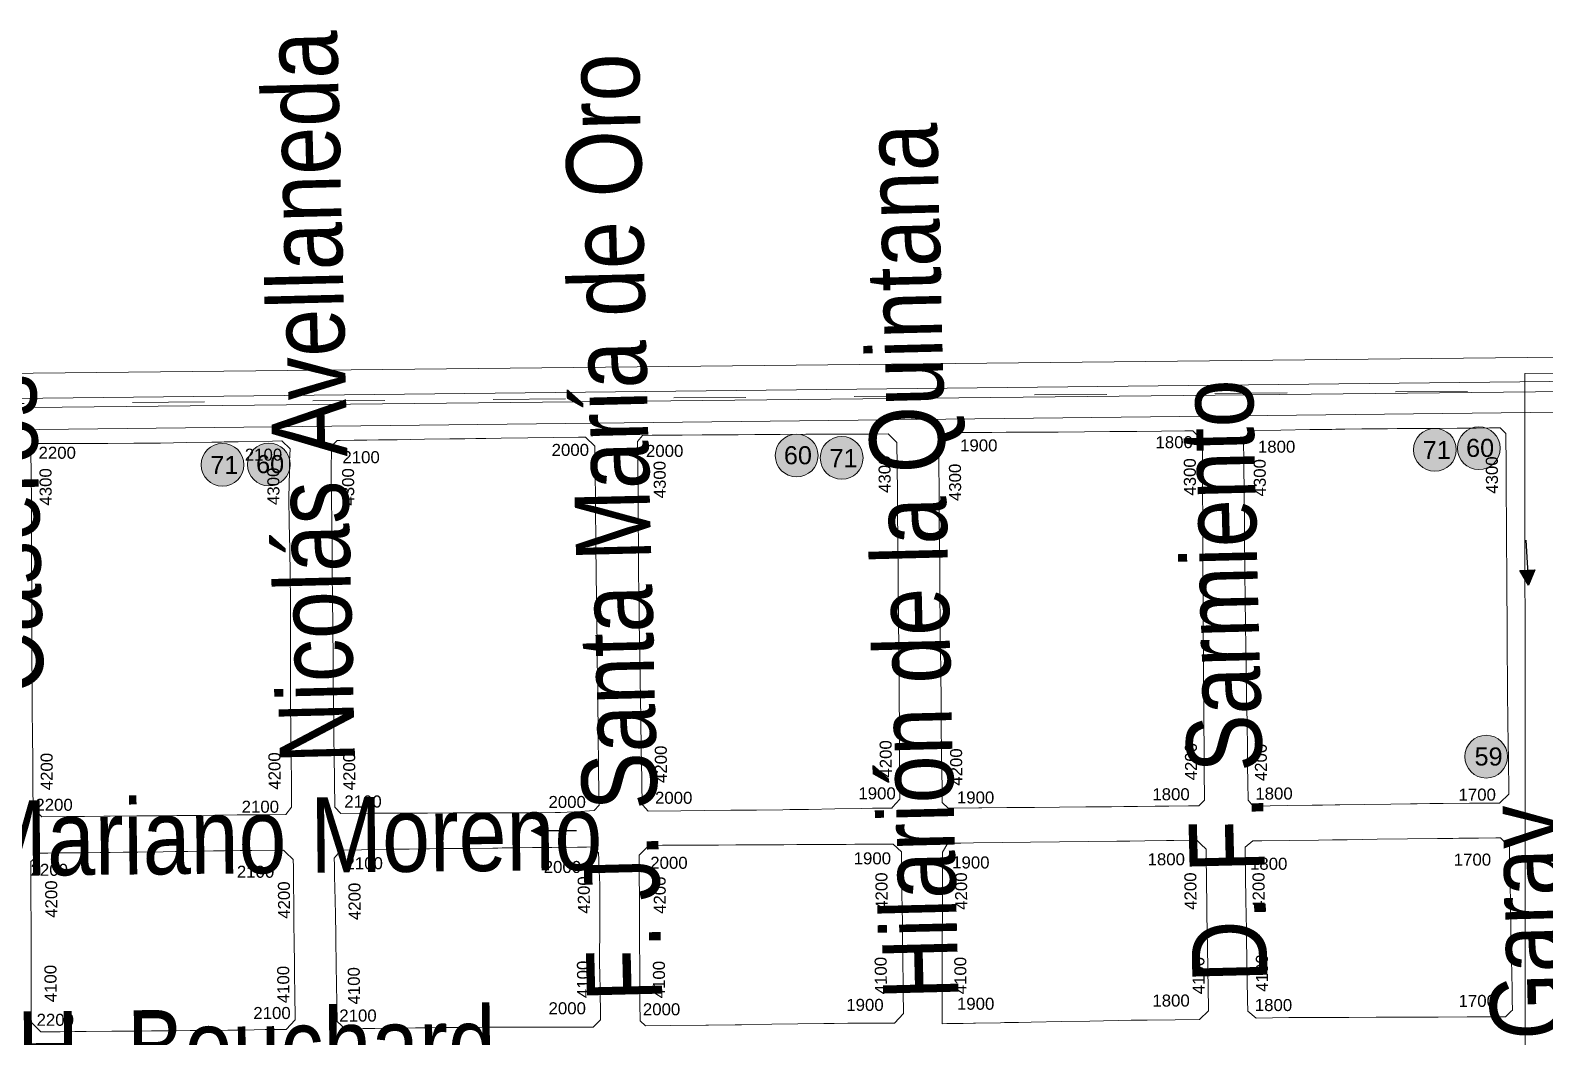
# Model space of a CAD drawing. Header units: millimetres. Extents: x 11558 to 23675, y 49449 to 61482.
# Drawn here: x 19154 to 19657, y 58071 to 58405 of the extents above; entities that cross this region are included whole.
import ezdxf

# ---------------------------------------------------------------- set-up
doc = ezdxf.new("R2010")
doc.units = ezdxf.units.MM
doc.linetypes.add('ACAD_ISO03W100', pattern=[30, 12, -18])
for name, color, linetype in [('0. plano base - nombres calles', 22, 'Continuous'), ('0. Plano Base - PLANO', 254, 'Continuous'), ('0. Plano base - sentido calles', 253, 'Continuous'), ('0.BARRIOS - DIVISIÓN', 12, 'ACAD_ISO03W100'), ('7. puesta en valor CC la lucila', 212, 'Continuous'), ('numeración', 7, 'Continuous')]:
    doc.layers.add(name, color=color, linetype=linetype)
for name, color, linetype, true_color in [('Linea 59 Por Barrio Golf IDA', 7, 'Continuous', 0x007038), ('Linea 59 Por la Lucila IDA', 7, 'Continuous', 0x007038), ('Linea 60 Barracas VUELTA', 7, 'Continuous', 0xbcab76), ('Linea 60 Constitución-barramcas x Fleming IDA', 7, 'Continuous', 0x660000), ('Linea 60 Constitución-barrancas x Fleming VUELTA', 7, 'Continuous', 0xbcab76), ('Linea 71 IDA', 7, 'Continuous', 0xff2424), ('Linea 71 REGRESO', 7, 'Continuous', 0x2e62ff)]:
    doc.layers.add(name, color=color, linetype=linetype, true_color=true_color)
doc.layers.get('7. puesta en valor CC la lucila').off()
doc.styles.get("Standard").update_dxf_attribs({"font": 'arial.ttf'})

# ---------------------------------------------------------------- blocks, each defined once
blk = doc.blocks.new('MANZANAS')
at = {"layer": '0. Plano Base - PLANO', "color": 0, "linetype": 'Continuous', "lineweight": 5}
for points in [[(5637717.65, 6181772.12), (5637707.66, 6181766.75), (5637705.27, 6181767.72), (5637704.73, 6181768.72), (5637704.51, 6181769.12), (5637704.12, 6181769.85), (5637703.61, 6181770.79), (5637698.7, 6181779.91), (5637697.24, 6181782.62), (5637693.04, 6181790.42), (5637688.96, 6181797.98), (5637684.85, 6181805.61), (5637680.61, 6181813.49), (5637678.08, 6181818.17), (5637676.5, 6181821.12), (5637674.69, 6181824.47), (5637672.41, 6181828.75), (5637670.61, 6181832.13), (5637668.26, 6181836.56), (5637664.28, 6181844.04), (5637660.33, 6181851.46), (5637657.97, 6181855.88), (5637656.19, 6181859.24), (5637653.42, 6181864.44), (5637652.87, 6181865.47), (5637652.16, 6181866.8), (5637652.14, 6181866.85), (5637648.79, 6181873.15), (5637649.75, 6181877.36), (5637650.33, 6181877.67), (5637658.15, 6181881.87), (5637666.67, 6181886.45), (5637670.16, 6181888.33), (5637673.11, 6181889.91), (5637674.28, 6181890.55), (5637676.97, 6181892), (5637681.9, 6181894.64), (5637683.19, 6181895.33), (5637689.44, 6181898.63), (5637692.34, 6181900.17), (5637693.12, 6181900.58), (5637697.34, 6181902.81), (5637704.81, 6181906.75), (5637709.92, 6181909.45), (5637712.72, 6181910.93), (5637715.51, 6181912.41), (5637719.48, 6181914.51), (5637721.08, 6181915.35), (5637721.89, 6181915.78), (5637721.98, 6181915.83), (5637722.15, 6181915.92), (5637722.63, 6181916.17), (5637725.16, 6181915.34), (5637730.26, 6181905.67), (5637730.53, 6181905.16), (5637731.12, 6181904.04), (5637733.04, 6181900.39), (5637734.69, 6181897.26), (5637736, 6181894.77), (5637737.12, 6181892.65), (5637738.56, 6181889.92), (5637741.21, 6181884.91), (5637743.61, 6181880.36), (5637745.23, 6181877.29), (5637747.82, 6181872.36), (5637749.33, 6181869.5), (5637750.32, 6181867.62), (5637753.46, 6181861.67), (5637754.54, 6181859.62), (5637757.36, 6181854.27), (5637759.1, 6181850.97), (5637760.93, 6181847.51), (5637761.31, 6181846.79), (5637762.12, 6181845.25), (5637765.5, 6181838.94), (5637773.65, 6181823.73), (5637775.46, 6181820.35), (5637781.28, 6181809.48), (5637779.89, 6181805.52), (5637779.84, 6181805.37), (5637778.79, 6181804.81), (5637771.06, 6181800.71), (5637763.31, 6181796.59), (5637760.94, 6181795.34), (5637759.37, 6181794.5), (5637755.68, 6181792.54), (5637753.7, 6181791.49), (5637748, 6181788.43), (5637740.32, 6181784.3), (5637733, 6181780.37), (5637731.66, 6181779.65), (5637727.95, 6181777.66), (5637724.89, 6181776.02)], [(5637618.62, 6181719.7), (5637617.94, 6181719.34), (5637615.36, 6181720.12), (5637613.27, 6181724.04), (5637607.47, 6181734.88), (5637603.41, 6181742.45), (5637601.29, 6181746.44), (5637599.39, 6181749.98), (5637595.02, 6181758.15), (5637591.15, 6181765.38), (5637589.01, 6181769.38), (5637586.96, 6181773.26), (5637582.98, 6181780.77), (5637579.53, 6181787.29), (5637578.71, 6181788.84), (5637574.78, 6181796.27), (5637570.73, 6181803.92), (5637566.59, 6181811.74), (5637562.64, 6181819.19), (5637558.24, 6181827.51), (5637560.27, 6181830.08), (5637560.93, 6181830.43), (5637561.69, 6181830.83), (5637563.44, 6181831.75), (5637570.75, 6181835.59), (5637573.22, 6181836.89), (5637577.51, 6181839.15), (5637580.43, 6181840.68), (5637585.24, 6181843.21), (5637592.78, 6181847.18), (5637600.49, 6181851.23), (5637607.99, 6181855.22), (5637608.65, 6181855.57), (5637615.45, 6181859.19), (5637615.86, 6181859.41), (5637623.17, 6181863.3), (5637630, 6181866.94), (5637631.32, 6181867.64), (5637632.38, 6181868.2), (5637636.51, 6181866.98), (5637639.21, 6181861.84), (5637641.67, 6181857.16), (5637642.25, 6181856.06), (5637642.62, 6181855.37), (5637644.02, 6181852.71), (5637645.25, 6181850.37), (5637648.14, 6181844.87), (5637649.44, 6181842.39), (5637652.09, 6181837.35), (5637656.25, 6181829.45), (5637660.15, 6181822.03), (5637662.32, 6181817.9), (5637664.18, 6181814.37), (5637664.22, 6181814.29), (5637666.62, 6181809.74), (5637668.35, 6181806.47), (5637672.36, 6181798.89), (5637674.36, 6181795.1), (5637676.39, 6181791.27), (5637680.4, 6181783.69), (5637684.46, 6181776), (5637686.47, 6181772.19), (5637686.79, 6181771.6), (5637688.62, 6181768.13), (5637688.94, 6181767.52), (5637691.11, 6181763.42), (5637691.28, 6181763.1), (5637692.38, 6181761.02), (5637691.59, 6181758.45), (5637691.19, 6181758.24), (5637688.59, 6181756.86), (5637682.77, 6181753.76), (5637681.4, 6181753.04), (5637680.88, 6181752.76), (5637678.79, 6181751.65), (5637673.59, 6181748.89), (5637669.54, 6181746.74), (5637665.99, 6181744.85), (5637658.42, 6181740.83), (5637650.66, 6181736.71), (5637643.32, 6181732.81), (5637641.49, 6181731.84), (5637638.71, 6181730.37), (5637635.2, 6181728.5), (5637627.82, 6181724.59), (5637627.75, 6181724.55), (5637627.01, 6181724.16)], [(5637539.48, 6181677.57), (5637529.92, 6181672.47), (5637527.38, 6181673.41), (5637527.07, 6181673.52), (5637523.67, 6181679.83), (5637520.03, 6181686.59), (5637518.95, 6181688.59), (5637517.04, 6181692.15), (5637515.09, 6181695.76), (5637512.98, 6181699.67), (5637510.97, 6181703.41), (5637506.93, 6181710.91), (5637502.84, 6181718.5), (5637498.57, 6181726.43), (5637495.76, 6181731.65), (5637492.85, 6181737.05), (5637491.28, 6181739.97), (5637491.13, 6181740.26), (5637489.46, 6181743.41), (5637487.75, 6181746.65), (5637486.47, 6181749.07), (5637482.34, 6181756.88), (5637480.99, 6181759.44), (5637479.6, 6181762.07), (5637478.29, 6181764.55), (5637474.28, 6181772.13), (5637470.15, 6181779.85), (5637470.67, 6181782.49), (5637473.48, 6181783.98), (5637474.56, 6181784.55), (5637478.62, 6181786.7), (5637482.3, 6181788.64), (5637488.19, 6181791.75), (5637495.75, 6181795.74), (5637498.81, 6181797.35), (5637503.63, 6181799.9), (5637506.16, 6181801.23), (5637511.11, 6181803.85), (5637518.64, 6181807.83), (5637519.35, 6181808.2), (5637522.05, 6181809.62), (5637525.67, 6181811.51), (5637526.3, 6181811.84), (5637527.27, 6181812.35), (5637536.39, 6181817.12), (5637538.05, 6181817.99), (5637542.97, 6181820.56), (5637546.82, 6181819.34), (5637547.44, 6181818.18), (5637547.62, 6181817.84), (5637549.65, 6181814.03), (5637550.77, 6181811.91), (5637554.48, 6181804.94), (5637556.41, 6181801.3), (5637558.64, 6181797.09), (5637560.98, 6181792.69), (5637562.56, 6181789.72), (5637563.29, 6181788.34), (5637566.62, 6181782.07), (5637570.61, 6181774.58), (5637571.37, 6181773.13), (5637571.63, 6181772.65), (5637572.55, 6181770.91), (5637574.72, 6181766.83), (5637578.73, 6181759.29), (5637582.87, 6181751.51), (5637584.05, 6181749.28), (5637586.82, 6181744.02), (5637590.89, 6181736.29), (5637594.93, 6181728.63), (5637599.81, 6181719.37), (5637600.97, 6181717.18), (5637602.33, 6181714.59), (5637601.38, 6181711.05), (5637601.3, 6181710.74), (5637595.64, 6181707.69), (5637592.57, 6181706.03), (5637584.7, 6181701.78), (5637576.98, 6181697.61), (5637571.45, 6181694.62), (5637569.48, 6181693.57), (5637561.71, 6181689.42), (5637554.2, 6181685.41), (5637546.5, 6181681.31)], [(5637750.58, 6181709.79), (5637741.06, 6181704.68), (5637737.54, 6181705.39), (5637735.74, 6181708.55), (5637729.35, 6181720.39), (5637726.05, 6181726.51), (5637724.59, 6181729.22), (5637722.32, 6181733.43), (5637719.98, 6181737.77), (5637712.25, 6181752.1), (5637711.56, 6181753.38), (5637712.89, 6181756.43), (5637715.58, 6181757.85), (5637723.51, 6181762.09), (5637732.19, 6181766.74), (5637736.27, 6181768.93), (5637740.57, 6181771.23), (5637749.34, 6181775.93), (5637758.21, 6181780.67), (5637767.05, 6181785.41), (5637771.55, 6181787.82), (5637773.31, 6181788.76), (5637776.18, 6181790.3), (5637779.1, 6181791.86), (5637784.14, 6181794.56), (5637785.49, 6181795.28), (5637789.56, 6181794), (5637793.61, 6181786.52), (5637796.08, 6181781.97), (5637797.88, 6181778.66), (5637802.62, 6181769.91), (5637805.46, 6181764.67), (5637805.78, 6181764.08), (5637807.39, 6181761.11), (5637812.07, 6181752.46), (5637813.81, 6181749.26), (5637815.43, 6181746.27), (5637815.2, 6181745.63), (5637814.87, 6181744.68), (5637814.36, 6181743.24), (5637813.95, 6181743.03), (5637811.54, 6181741.76), (5637809.34, 6181740.61), (5637806.21, 6181738.98), (5637803.09, 6181737.34), (5637794.6, 6181732.88), (5637785.76, 6181728.24), (5637777.18, 6181723.74), (5637776.29, 6181723.27), (5637768.25, 6181719.05), (5637759.39, 6181714.41), (5637750.79, 6181709.9)], [(5637449.6, 6181629.97), (5637439.55, 6181624.71), (5637436.82, 6181625.55), (5637428.59, 6181641), (5637426.23, 6181645.42), (5637424.38, 6181648.91), (5637424.01, 6181649.59), (5637423.15, 6181651.21), (5637420.48, 6181656.23), (5637416.39, 6181663.89), (5637413.88, 6181668.62), (5637412.41, 6181671.38), (5637409.84, 6181676.2), (5637408.81, 6181678.14), (5637408.41, 6181678.88), (5637404.27, 6181686.65), (5637400.21, 6181694.28), (5637398.55, 6181697.39), (5637398.01, 6181698.4), (5637396.51, 6181701.22), (5637392.52, 6181708.71), (5637388.34, 6181716.57), (5637384.36, 6181724.03), (5637384.14, 6181724.45), (5637380.96, 6181730.83), (5637380.58, 6181731.61), (5637381.29, 6181734.14), (5637382.17, 6181734.61), (5637386.29, 6181736.81), (5637386.46, 6181736.9), (5637390.01, 6181738.81), (5637393.48, 6181740.67), (5637393.6, 6181740.74), (5637396.97, 6181742.54), (5637398.96, 6181743.61), (5637406.89, 6181747.86), (5637414.33, 6181751.85), (5637418.75, 6181754.22), (5637421.94, 6181755.94), (5637424.9, 6181757.52), (5637429.36, 6181759.91), (5637437.18, 6181764.11), (5637444.79, 6181768.19), (5637452.03, 6181772.08), (5637454.07, 6181773.17), (5637458.21, 6181771.98), (5637460.4, 6181767.89), (5637462.03, 6181764.84), (5637463.26, 6181762.53), (5637465.67, 6181758.03), (5637469.89, 6181750.13), (5637471.24, 6181747.61), (5637473.91, 6181742.61), (5637478.01, 6181734.95), (5637482.13, 6181727.25), (5637486.14, 6181719.76), (5637486.79, 6181718.53), (5637488.61, 6181715.14), (5637490.22, 6181712.12), (5637491.82, 6181709.13), (5637494.21, 6181704.66), (5637496.57, 6181700.25), (5637498.48, 6181696.67), (5637500.46, 6181692.98), (5637500.92, 6181692.12), (5637502.61, 6181688.96), (5637503.53, 6181687.24), (5637504.72, 6181685.02), (5637504.95, 6181684.58), (5637506.83, 6181681.07), (5637506.98, 6181680.78), (5637508.19, 6181678.53), (5637508.81, 6181677.37), (5637509.4, 6181676.26), (5637514.5, 6181666.72), (5637513.92, 6181664.36), (5637511.26, 6181662.78), (5637510.09, 6181662.08), (5637504.26, 6181658.62), (5637502.74, 6181657.82), (5637496.32, 6181654.45), (5637488.6, 6181650.4), (5637480.61, 6181646.2), (5637480.53, 6181646.16), (5637472.67, 6181642.05), (5637465.07, 6181638.07), (5637462.13, 6181636.53), (5637457.17, 6181633.93)], [(5637650.57, 6181655.56), (5637649.25, 6181654.84), (5637648.56, 6181656.18), (5637648.13, 6181657), (5637645.59, 6181661.92), (5637644.45, 6181664.12), (5637641.91, 6181669.02), (5637638.93, 6181674.78), (5637637.52, 6181677.51), (5637634.72, 6181682.91), (5637633.15, 6181685.95), (5637630.08, 6181691.87), (5637628.84, 6181694.27), (5637626.32, 6181699.14), (5637623.04, 6181705.48), (5637623.04, 6181705.54), (5637623.29, 6181709), (5637627.03, 6181711), (5637630.81, 6181713.02), (5637639.27, 6181717.54), (5637647.53, 6181721.95), (5637655.98, 6181726.47), (5637664.48, 6181731.01), (5637672.77, 6181735.44), (5637676.62, 6181737.5), (5637681.04, 6181739.86), (5637687.39, 6181743.25), (5637689.57, 6181744.41), (5637696.33, 6181748.02), (5637697.93, 6181747.54), (5637698.09, 6181747.49), (5637700.34, 6181746.81), (5637706.37, 6181735.61), (5637706.56, 6181735.24), (5637708.05, 6181732.48), (5637710.79, 6181727.4), (5637713.06, 6181723.17), (5637713.84, 6181721.72), (5637715.28, 6181719.04), (5637719.73, 6181710.76), (5637721.89, 6181706.76), (5637725.8, 6181699.49), (5637724.53, 6181695.54), (5637717.39, 6181691.73), (5637709.17, 6181687.34), (5637704.52, 6181684.86), (5637700.68, 6181682.77), (5637696.4, 6181680.45), (5637692.37, 6181678.26), (5637684.08, 6181673.76), (5637675.23, 6181668.95), (5637671.57, 6181666.96), (5637670.37, 6181666.31), (5637667.5, 6181664.75), (5637666.3, 6181664.1), (5637658.96, 6181660.12), (5637658.44, 6181659.84), (5637655.38, 6181658.17), (5637651.93, 6181656.3)], [(5637359.08, 6181581.67), (5637351.85, 6181577.81), (5637348.03, 6181579.01), (5637344.57, 6181585.51), (5637340.5, 6181593.13), (5637336.7, 6181600.26), (5637332.61, 6181607.92), (5637332.58, 6181607.98), (5637328.71, 6181615.37), (5637324.46, 6181623.47), (5637321.26, 6181629.58), (5637320.57, 6181630.91), (5637319.12, 6181633.68), (5637317.01, 6181637.71), (5637316.56, 6181638.56), (5637315.04, 6181641.46), (5637313.96, 6181643.52), (5637312.52, 6181646.28), (5637310.46, 6181650.2), (5637308.41, 6181654.12), (5637306.79, 6181657.21), (5637304.47, 6181661.64), (5637302.43, 6181665.53), (5637301.96, 6181666.41), (5637300.25, 6181669.63), (5637296.35, 6181676.94), (5637292.49, 6181684.18), (5637293.32, 6181687.29), (5637300.48, 6181690.98), (5637303.73, 6181692.69), (5637306.47, 6181694.13), (5637314.12, 6181698.16), (5637321.74, 6181702.17), (5637329.57, 6181706.29), (5637337.22, 6181710.43), (5637344.65, 6181714.45), (5637347.48, 6181715.99), (5637348.23, 6181716.39), (5637351.3, 6181718.05), (5637352.3, 6181718.59), (5637362.4, 6181724.06), (5637365.04, 6181725.49), (5637368.72, 6181724.41), (5637370.51, 6181720.72), (5637371.77, 6181718.14), (5637372.02, 6181717.63), (5637375.77, 6181709.92), (5637375.82, 6181709.83), (5637379.85, 6181702.43), (5637384, 6181694.81), (5637388.08, 6181687.33), (5637388.11, 6181687.27), (5637392.14, 6181679.57), (5637396.11, 6181671.96), (5637400.29, 6181663.98), (5637404.22, 6181656.44), (5637408.14, 6181648.94), (5637411.99, 6181641.72), (5637414.48, 6181637.04), (5637416.27, 6181633.69), (5637420.34, 6181626.03), (5637424.1, 6181618.98), (5637423.48, 6181615.92), (5637418.83, 6181613.45), (5637418.05, 6181613.03), (5637417.91, 6181612.96), (5637417.18, 6181612.57), (5637409.46, 6181608.46), (5637409.22, 6181608.34), (5637402.68, 6181604.86), (5637398.77, 6181602.78), (5637395.01, 6181600.78), (5637391.52, 6181598.92), (5637387.37, 6181596.72), (5637383.93, 6181594.88), (5637379.81, 6181592.7), (5637371.98, 6181588.53), (5637370.12, 6181587.54), (5637364.45, 6181584.52)], [(5637569.23, 6181612.62), (5637561.98, 6181608.76), (5637559.65, 6181609.37), (5637556.91, 6181614.57), (5637554.26, 6181619.6), (5637552.6, 6181622.75), (5637551.21, 6181625.38), (5637547.49, 6181632.46), (5637546.58, 6181634.19), (5637542.23, 6181642.48), (5637539.89, 6181646.95), (5637537.76, 6181650.99), (5637534.02, 6181658.12), (5637535.39, 6181662.5), (5637539.38, 6181664.6), (5637540.68, 6181665.28), (5637541.29, 6181665.6), (5637543.29, 6181666.66), (5637550.57, 6181670.48), (5637551.63, 6181671.04), (5637555.84, 6181673.26), (5637555.89, 6181673.29), (5637560.92, 6181675.93), (5637563.72, 6181677.41), (5637569.41, 6181680.41), (5637571.54, 6181681.53), (5637575.11, 6181683.4), (5637578.89, 6181685.39), (5637582.17, 6181687.12), (5637585.24, 6181688.73), (5637586.27, 6181689.27), (5637593.42, 6181693.04), (5637595.94, 6181694.36), (5637599.7, 6181696.34), (5637601.92, 6181697.51), (5637607.12, 6181700.24), (5637607.27, 6181700.32), (5637610.85, 6181699.31), (5637614.32, 6181692.86), (5637615.92, 6181689.88), (5637617.97, 6181686.07), (5637619.33, 6181683.54), (5637622.41, 6181677.81), (5637623.75, 6181675.31), (5637628.24, 6181666.96), (5637629.18, 6181665.2), (5637630.55, 6181662.66), (5637632.78, 6181658.51), (5637636.33, 6181651.91), (5637635.09, 6181647.71), (5637633.82, 6181647.04), (5637632.54, 6181646.37), (5637628.67, 6181644.34), (5637621.36, 6181640.51), (5637617.32, 6181638.34), (5637614.29, 6181636.72), (5637599.04, 6181628.55), (5637590.17, 6181623.79), (5637588.32, 6181622.8), (5637580.49, 6181618.62), (5637579.72, 6181618.21)], [(5637479.14, 6181564.67), (5637473.84, 6181561.81), (5637470.42, 6181562.74), (5637461.57, 6181579.09), (5637457.35, 6181586.9), (5637455.88, 6181589.62), (5637455.39, 6181590.54), (5637454.93, 6181591.38), (5637453.43, 6181594.16), (5637449.15, 6181601.95), (5637447.45, 6181605.07), (5637447.01, 6181605.86), (5637445.6, 6181608.43), (5637444.47, 6181610.5), (5637444.67, 6181611.3), (5637445.33, 6181613.91), (5637451.29, 6181617.15), (5637459.16, 6181621.43), (5637459.21, 6181621.46), (5637462.3, 6181623.11), (5637465.23, 6181624.69), (5637468.23, 6181626.29), (5637471.17, 6181627.86), (5637474.46, 6181629.63), (5637477.23, 6181631.1), (5637480.76, 6181632.99), (5637482.18, 6181633.75), (5637489.77, 6181637.8), (5637491.24, 6181638.58), (5637492.44, 6181639.22), (5637497.43, 6181641.88), (5637501.37, 6181643.98), (5637505.05, 6181645.95), (5637507.03, 6181647), (5637514.53, 6181651), (5637517.22, 6181652.43), (5637519.32, 6181653.55), (5637521.68, 6181652.62), (5637522.86, 6181650.52), (5637524.71, 6181647.26), (5637526.89, 6181643.41), (5637526.93, 6181643.33), (5637530.91, 6181635.63), (5637533.15, 6181631.3), (5637533.36, 6181630.89), (5637534.85, 6181628.01), (5637536.87, 6181624.09), (5637538.82, 6181620.33), (5637538.85, 6181620.27), (5637540.79, 6181616.69), (5637542.99, 6181612.59), (5637547.26, 6181604.68), (5637547.86, 6181603.58), (5637547.32, 6181601.95), (5637546.77, 6181600.32), (5637544.33, 6181599.05), (5637541.14, 6181597.39), (5637533.18, 6181593.24), (5637530.44, 6181591.82), (5637525.52, 6181589.25), (5637517.61, 6181585.13), (5637514.08, 6181583.3), (5637510.01, 6181581.13), (5637502.65, 6181577.21), (5637502.27, 6181577.01), (5637498.99, 6181575.26), (5637497.18, 6181574.3), (5637494.49, 6181572.86), (5637487.06, 6181568.9), (5637482.59, 6181566.52)], [(5637387.66, 6181515.93), (5637384.57, 6181514.3), (5637380.21, 6181515.65), (5637377.79, 6181520.28), (5637376.94, 6181521.91), (5637375.99, 6181523.73), (5637373.92, 6181527.68), (5637372.6, 6181530.21), (5637371.94, 6181531.47), (5637370.45, 6181534.33), (5637368.91, 6181537.27), (5637367.32, 6181540.33), (5637365.74, 6181543.35), (5637364.09, 6181546.51), (5637362.16, 6181550.19), (5637360.53, 6181553.32), (5637360.02, 6181554.29), (5637355.5, 6181562.95), (5637355.68, 6181563.52), (5637356.08, 6181564.72), (5637356.77, 6181566.82), (5637359.21, 6181568.1), (5637361.94, 6181569.55), (5637369.91, 6181573.77), (5637374.59, 6181576.25), (5637377.46, 6181577.79), (5637381.32, 6181579.87), (5637385.15, 6181581.93), (5637385.57, 6181582.16), (5637393.04, 6181586.18), (5637396.66, 6181588.13), (5637400.23, 6181590.05), (5637407.73, 6181594.08), (5637410.99, 6181595.83), (5637415.61, 6181598.31), (5637416.14, 6181598.6), (5637419, 6181600.14), (5637428.25, 6181605.1), (5637429.08, 6181604.85), (5637429.16, 6181604.83), (5637432.62, 6181603.78), (5637433.82, 6181601.53), (5637436.12, 6181597.21), (5637436.18, 6181597.09), (5637437.39, 6181594.81), (5637438.66, 6181592.44), (5637441.09, 6181587.87), (5637443, 6181584.28), (5637445.19, 6181580.16), (5637449.24, 6181572.6), (5637450.98, 6181569.35), (5637453.38, 6181564.88), (5637457.74, 6181556.75), (5637456.57, 6181552.64), (5637451.34, 6181549.82), (5637450.7, 6181549.47), (5637450.36, 6181549.29), (5637443.99, 6181545.85), (5637443.67, 6181545.68), (5637439.5, 6181543.43), (5637436.11, 6181541.63), (5637432.52, 6181539.73), (5637428.39, 6181537.54), (5637424.4, 6181535.42), (5637419.99, 6181533.09), (5637417.04, 6181531.52), (5637413.1, 6181529.43), (5637405.91, 6181525.62), (5637405.38, 6181525.34), (5637397.84, 6181521.34), (5637397.33, 6181521.06), (5637394.5, 6181519.56), (5637390.16, 6181517.26), (5637390.07, 6181517.21)]]:
    blk.add_lwpolyline(points, close=True, dxfattribs=at)
blk = doc.blocks.new('59 ida')
at = {"layer": 'Linea 59 Por la Lucila IDA', "lineweight": 211, "true_color": 0xededed}
h = blk.add_hatch(color=7, dxfattribs=at)
h.dxf.hatch_style = 1
edge = h.paths.add_edge_path()
edge.add_arc((0, 0), 7.11, 0, 360)
at = {"layer": 'Linea 59 Por la Lucila IDA', "lineweight": 9}
blk.add_circle((0, 0), 7.11, dxfattribs=at)
at = {"layer": 'Linea 59 Por la Lucila IDA', "lineweight": 15, "insert": (-3.84, 3.05), "char_height": 6, "attachment_point": 1}
blk.add_mtext_dynamic_manual_height_columns('59', width=16.4579, gutter_width=12.5, heights=[0], dxfattribs=at)
blk = doc.blocks.new('60 vuelta')
at = {"layer": 'Linea 60 Constitución-barrancas x Fleming VUELTA', "lineweight": 211, "true_color": 0xededed}
h = blk.add_hatch(color=7, dxfattribs=at)
h.dxf.hatch_style = 1
edge = h.paths.add_edge_path()
edge.add_arc((0, 0), 7.11, 0, 360)
at = {"layer": 'Linea 60 Barracas VUELTA', "lineweight": 9}
blk.add_circle((0, 0), 7.11, dxfattribs=at)
at = {"layer": 'Linea 60 Barracas VUELTA', "lineweight": 15, "insert": (-4.24, 3.11), "char_height": 6, "attachment_point": 1}
blk.add_mtext_dynamic_manual_height_columns('60', width=16.4579, gutter_width=12.5, heights=[0], dxfattribs=at)
blk = doc.blocks.new('71 ida')
at = {"layer": 'Linea 71 IDA', "lineweight": 211, "true_color": 0xededed}
h = blk.add_hatch(color=7, dxfattribs=at)
h.dxf.hatch_style = 1
edge = h.paths.add_edge_path()
edge.add_arc((0, 0), 7.11, 0, 360)
at = {"layer": 'Linea 71 IDA', "lineweight": 9}
blk.add_circle((0, 0), 7.11, dxfattribs=at)
at = {"layer": 'Linea 71 IDA', "lineweight": 15, "insert": (-4.06, 2.93), "char_height": 6, "attachment_point": 1}
blk.add_mtext_dynamic_manual_height_columns('71', width=16.4579, gutter_width=12.5, heights=[0], dxfattribs=at)

msp = doc.modelspace()

# ---------------------------------------------------------------- hatches: boundary and pattern name
at = {"layer": '0. Plano base - sentido calles', "linetype": 'Continuous', "lineweight": 25, "ltscale": 2, "true_color": 0x1a1a1a}
h = msp.add_hatch(color=250, dxfattribs=at)
h.dxf.hatch_style = 1
h.paths.add_polyline_path([(19651.67, 58220.88), (19653.88, 58226.01), (19651.38, 58225.87)])
h.paths.add_polyline_path([(19651.67, 58220.88), (19651.38, 58225.87), (19648.89, 58225.73)])
h = msp.add_hatch(color=250, dxfattribs=at)
h.dxf.hatch_style = 1
h.paths.add_polyline_path([(19320.15, 58139.23), (19325.15, 58136.74), (19325.15, 58139.24)])
h.paths.add_polyline_path([(19320.15, 58139.23), (19325.15, 58139.24), (19325.15, 58141.74)])

# ---------------------------------------------------------------- linework, layer by layer
at = {"layer": '0. Plano base - sentido calles', "color": 250, "linetype": 'Continuous', "lineweight": 25, "ltscale": 2, "true_color": 0x1a1a1a}
for points in [[(19650.82, 58235.85), (19651.67, 58220.88), (19648.89, 58225.73), (19653.88, 58226.01), (19651.67, 58220.88)], [(19335.15, 58139.25), (19320.15, 58139.23), (19325.15, 58141.74), (19325.15, 58136.74), (19320.15, 58139.23)]]:
    msp.add_lwpolyline(points, dxfattribs=at)
at = {"layer": '0.BARRIOS - DIVISIÓN', "color": 14, "lineweight": 18, "ltscale": 2}
msp.add_lwpolyline([(17027.55, 58263.71), (19945.72, 58287.94), (19902.09, 57798.86), (19856.05, 57250.46), (20909.53, 57261.75), (21026.57, 57261.35), (21295.4, 57263.73), (21207.14, 57047.24), (21397.73, 57041.84), (21346.41, 56770.65), (21370.88, 56749.89), (21369.71, 56721.79), (21410.13, 56720.2), (21422.01, 56694.22), (21424.96, 56493.28), (21477.94, 56493.24), (21485.42, 56452.7), (21228.86, 56438.95), (21225.94, 56407.63), (21148.42, 56402.76), (21134.38, 56160), (21185.39, 56161.52), (21178.83, 56000.77)], dxfattribs=at)
at = {"layer": 'Linea 59 Por la Lucila IDA', "lineweight": 15}
msp.add_lwpolyline([(20602.83, 58298.02), (19650.55, 58291.28), (19650.68, 57992.53), (17299.7, 57969.77)], dxfattribs=at)
at = {"layer": 'Linea 60 Constitución-barramcas x Fleming IDA', "lineweight": 15}
msp.add_lwpolyline([(19780.52, 56030.29), (19784.18, 56099.54), (19800.53, 56250.01), (19819.06, 56407), (19819.57, 56422.96), (19824.49, 56515.95), (19824.68, 56531.62), (19827.62, 56627.58), (19828.63, 56637.06), (19831.75, 56730.82), (19833.73, 56798.8), (19836.46, 56881.43), (19837.64, 56893.97), (19844.84, 56970.87), (19847.43, 57021.35), (19852.66, 57077.73), (19859.82, 57137.01), (19870.61, 57258.21), (19879.97, 57363.43), (19890.68, 57480.07), (19911.59, 57700.75), (19927.98, 57888.56), (19968.39, 58299.96), (16945.32, 58268.27)], dxfattribs=at)
at = {"layer": 'Linea 60 Constitución-barrancas x Fleming VUELTA', "lineweight": 15}
msp.add_lwpolyline([(19735.27, 55892.45), (19748.85, 56088.31), (19793.32, 56420.63), (19801.92, 56520.05), (19808.13, 56673.21), (19809.79, 56730.25), (19812.59, 56826.86), (19815.87, 56917.54), (19820.08, 57017.65), (19832.13, 57148.06), (19843.42, 57278.77), (19850.08, 57356.96), (19853.16, 57391.86), (19860.51, 57471.05), (19871.16, 57585.84), (19880.58, 57700.65), (19905.29, 57992.13), (19930.96, 58288.09), (17087.24, 58258.5), (17111.11, 58191.69), (17139.28, 58127.24)], dxfattribs=at)
at = {"layer": 'Linea 71 IDA', "lineweight": 15}
msp.add_lwpolyline([(19739.26, 55892.18), (19752.83, 56087.91), (19797.3, 56420.19), (19805.91, 56519.8), (19812.13, 56673.07), (19813.79, 56730.13), (19816.58, 56826.73), (19819.87, 56917.38), (19824.07, 57017.38), (19836.12, 57147.71), (19847.4, 57278.43), (19854.07, 57356.62), (19857.14, 57391.5), (19864.49, 57470.68), (19875.15, 57585.49), (19884.57, 57700.31), (19909.27, 57991.79), (19934.41, 58281.56), (18028.49, 58259.83), (17241.76, 58260.4), (16430.09, 58248.1)], dxfattribs=at)
at = {"layer": 'Linea 71 REGRESO', "lineweight": 15}
msp.add_lwpolyline([(19772.53, 56030.77), (19776.2, 56100.19), (19792.58, 56250.91), (19811.08, 56407.59), (19811.57, 56423.3), (19816.5, 56516.21), (19816.69, 56531.79), (19819.63, 56628.13), (19820.65, 56637.62), (19823.76, 56731.07), (19825.74, 56799.04), (19828.47, 56881.94), (19829.67, 56894.72), (19836.85, 56971.44), (19839.45, 57021.93), (19844.71, 57078.58), (19851.86, 57137.84), (19862.64, 57258.91), (19872.01, 57364.15), (19882.71, 57480.81), (19903.62, 57701.47), (19920.02, 57889.3), (19959.56, 58291.9), (18025.09, 58270.55)], dxfattribs=at)

# ---------------------------------------------------------------- block references
at = {"layer": '0. Plano Base - PLANO', "color": 28, "lineweight": 5, "true_color": 0x0d0d0d, "rotation": 332.5463477508169}
msp.add_blockref('MANZANAS', (-7833237.48, -2828296.13), dxfattribs=at)
at = {"layer": '7. puesta en valor CC la lucila', "color": 250, "lineweight": 30, "rotation": 332.5463477508169}
msp.add_blockref('MANZANAS', (-7833237.48, -2828296.13), dxfattribs=at)
at = {"layer": 'Linea 59 Por Barrio Golf IDA', "lineweight": 15}
msp.add_blockref('59 ida', (19637.63, 58163.9), dxfattribs=at)
at = {"layer": 'Linea 60 Constitución-barrancas x Fleming VUELTA', "lineweight": 15}
for p in [(19408.36, 58263.99), (19635.21, 58266.43), (19232.85, 58261.04)]:
    msp.add_blockref('60 vuelta', p, dxfattribs=at)
at = {"layer": 'Linea 71 IDA', "lineweight": 15}
for p in [(19423.34, 58263.2), (19620.61, 58265.91), (19217.46, 58260.94)]:
    msp.add_blockref('71 ida', p, dxfattribs=at)

# ---------------------------------------------------------------- texts
at = {"layer": '0. plano base - nombres calles', "color": 250, "lineweight": 15, "true_color": 0x1a1a1a, "char_height": 25, "attachment_point": 1}
for s, insert, rotation in [('{\\fArial Narrow|b0|i0|c0|p34;Nicolás Avellaneda}', (19236.55, 58161.28), 91.4248), ('{\\fArial Narrow|b0|i0|c0|p34;F. J. Santa María de Oro}', (19338.7, 58082.16), 91.4248), ('{\\fArial Narrow|b0|i0|c0|p34;Hilarión de la Quintana}', (19437.25, 58082.81), 91.4248), ('{\\fArial Narrow|b0|i0|c0|p34;Caseros}', (19133.03, 58184.21), 91.4248), ('{\\fArial Narrow|b0|i0|c0|p34;D. F. Sarmiento}', (19540, 58088.43), 91.4248), ('{\\fArial Narrow|b0|i0|c0|p34;Dr. Mariano Moreno}', (19088.97, 58148.73), 0.5744), ('{\\fArial Narrow|b0|i0|c0|p34;Juan de Garay}', (19641.98, 57959.61), 91.4248), ('{\\fArial Narrow|b0|i0|c0|p34;Alferez H. Bouchard}', (19051.91, 58078.07), 0.6407)]:
    msp.add_mtext_dynamic_manual_height_columns(s, width=329.255, gutter_width=12.5, heights=[0], dxfattribs=dict(at, insert=insert, rotation=rotation))
at = {"layer": 'numeración', "color": 251, "true_color": 0x606162, "char_height": 4, "attachment_point": 1}
for s, insert in [('1800', (19527.69, 58270.43)), ('2200', (19156.27, 58266.93)), ('2100', (19224.86, 58266.29)), ('2100', (19257.32, 58265.46)), ('2000', (19326.89, 58267.87)), ('2000', (19358.26, 58267.53)), ('1900', (19462.71, 58269.38)), ('1800', (19561.75, 58268.94)), ('2200', (19155.21, 58149.9)), ('2100', (19223.81, 58149.26)), ('2100', (19257.95, 58150.99)), ('2000', (19325.84, 58150.83)), ('2000', (19361.26, 58152.23)), ('1900', (19428.9, 58153.7)), ('1900', (19461.65, 58152.34)), ('1800', (19526.64, 58153.4)), ('1800', (19560.88, 58153.63)), ('1700', (19628.45, 58153.28)), ('2100', (19258.34, 58130.47)), ('2000', (19324.26, 58129.22)), ('2000', (19359.68, 58130.62)), ('1900', (19427.32, 58132.09)), ('1900', (19460.07, 58130.73)), ('1800', (19525.05, 58131.78)), ('1800', (19559.11, 58130.3)), ('1700', (19626.87, 58131.67)), ('2200', (19153.63, 58128.28)), ('2100', (19222.22, 58127.64)), ('1800', (19526.65, 58084.82)), ('1700', (19628.47, 58084.7)), ('2100', (19227.69, 58080.68)), ('2100', (19256.28, 58079.84)), ('2000', (19325.86, 58082.25)), ('2000', (19357.23, 58081.91)), ('1900', (19424.87, 58083.38)), ('1900', (19461.67, 58083.76)), ('1800', (19560.71, 58083.33)), ('2200', (19155.62, 58078.42))]:
    msp.add_mtext_dynamic_manual_height_columns(s, width=16.0314, gutter_width=12.5, heights=[0], dxfattribs=dict(at, insert=insert))
for s, insert, rotation in [('4300', (19360.87, 58249.75), 90.4035), ('4300', (19435.65, 58251.55), 90.4035), ('4300', (19459.08, 58248.85), 90.4035), ('4300', (19537.16, 58250.65), 90.4035), ('4300', (19560.4, 58250.38), 90.4035), ('4300', (19637.59, 58251.28), 90.4035), ('4300', (19156.66, 58247.35), 90.4035), ('4300', (19232.4, 58247.54), 90.4035), ('4300', (19257.26, 58247.35), 90.4035), ('4200', (19157.03, 58152.71), 90.4035), ('4200', (19232.77, 58152.9), 90.4035), ('4200', (19257.63, 58152.71), 90.4035), ('4200', (19361.25, 58155.12), 90.4035), ('4200', (19436.03, 58156.92), 90.4035), ('4200', (19459.45, 58154.22), 90.4035), ('4200', (19537.54, 58156.02), 90.4035), ('4200', (19560.77, 58155.74), 90.4035), ('4200', (19434.62, 58112.96), 90.4035), ('4200', (19461.09, 58112.96), 90.4035), ('4200', (19537.35, 58112.96), 90.4035), ('4200', (19560.02, 58112.96), 90.4035), ('4200', (19158.55, 58110.3), 90.4035), ('4200', (19235.94, 58109.98), 90.4035), ('4200', (19259.4, 58109.55), 90.4035), ('4200', (19335.62, 58111.69), 90.4035), ('4200', (19360.88, 58111.61), 90.4035), ('4100', (19158.31, 58082.23), 90.4984), ('4100', (19235.71, 58081.91), 90.4984), ('4100', (19335.39, 58083.62), 90.4984), ('4100', (19360.65, 58083.54), 90.4984), ('4100', (19434.39, 58084.89), 90.4984), ('4100', (19460.86, 58084.89), 90.4984), ('4100', (19540.04, 58084.89), 90.4984), ('4100', (19561.14, 58085.71), 90.4035), ('4100', (19259.17, 58081.48), 90.4984)]:
    msp.add_mtext_dynamic_manual_height_columns(s, width=16.0314, gutter_width=12.5, heights=[0], dxfattribs=dict(at, insert=insert, rotation=rotation))

doc.saveas('drawing.dxf')
